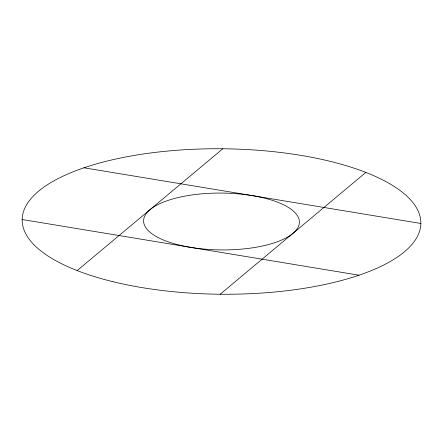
<?xml version="1.0" encoding="UTF-8"?>
<svg xmlns="http://www.w3.org/2000/svg" width="443" height="443" viewBox="0 0 443 443"><rect width="100%" height="100%" fill="white"/><g stroke="black" fill="none" stroke-linecap="round" stroke-linejoin="round"><path stroke-width="0.66" d="M77.165 270.584L222.812 148.765M220.188 294.235L365.835 172.416M83.987 167.792L420.85 223.488M22.15 219.512L359.013 275.208M179.149 245.04A77.913 28.43 0.5 0 0 299.307 223.543A77.913 28.43 0.5 0 0 186.043 195.917A77.913 28.43 0.5 0 0 179.149 245.04M113.137 281.737A199.361 72.741 0.5 0 0 420.595 226.722A199.361 72.741 0.5 0 0 130.774 156.041A199.361 72.741 0.5 0 0 113.137 281.737"/></g></svg>
